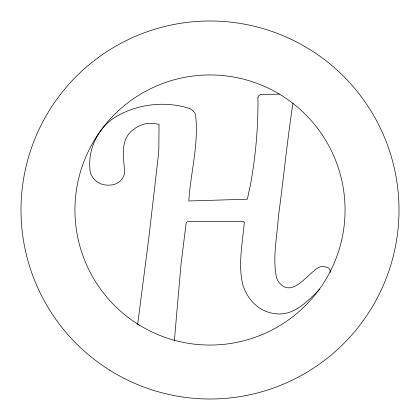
<?xml version="1.0" encoding="UTF-8"?>
<svg xmlns="http://www.w3.org/2000/svg" width="420" height="420" viewBox="0 0 420 420"><rect width="100%" height="100%" fill="white"/><g stroke="black" fill="none" stroke-linecap="round" stroke-linejoin="round"><path stroke-width="0.63" d="M174.374 340.625L181.057 263.912L186.034 223.981A3.853 3.853 0 0 1 186.249 222.999L186.974 221.907A2.279 2.279 0 0 1 188.312 221.571L242.855 221.393A2.625 2.625 0 0 1 244.041 222.096M137.708 324.019L148.932 236.996L158.498 154.156A175.166 175.166 0 0 0 158.834 149.058L159.054 124.367L153.368 123.365L147.567 123.428A25.085 25.085 0 0 0 144.338 124.021L138.248 126.362A30.03 30.03 0 0 0 132.778 130.042C120.414 139.571 123.375 155.935 124.462 169.454C125.748 177.77 118.545 184.816 110.439 185.052A21.189 21.189 0 0 1 105.273 184.968C99.535 184.291 94.306 180.716 91.633 175.597A25.809 25.809 0 0 1 90.573 173.486C89.056 165.648 89.513 157.484 91.565 149.788A58.238 58.238 0 0 1 96.322 137.676L99.724 132.048L103.772 126.84A52.731 52.731 0 0 1 112.854 118.645C135.014 104.155 164.32 100.359 189.494 108.46M319.835 289.107C307.708 301.035 294.021 316.223 275.273 313.688A36.655 36.655 0 0 1 266.527 311.588C257.728 308.364 250.724 301.355 246.335 293.197A48.636 48.636 0 0 1 242.755 284.765C237.977 264.39 242.482 243.128 244.325 222.658A1.465 1.465 0 0 0 244.088 222.185L244.025 222.107M279.394 94.085L260.484 94.715M330.325 272.491L329.968 270.102L329.117 268.485A3.512 3.512 0 0 0 328.377 267.829L324.649 266.732A26.87 26.87 0 0 0 323.594 266.627L321.08 266.674A8.117 8.117 0 0 0 319.352 267.125C307.461 273.215 292.551 298.746 279.106 282.539A19.226 19.226 0 0 1 277.457 279.862A18.611 18.611 0 0 1 276.518 277.673C272.354 257.586 277.111 236.707 278.407 216.515C283.542 178.93 287.154 141.094 292.882 103.609A32.198 32.198 0 0 1 293.013 103.079M139.246 325.211A91.597 91.597 0 0 1 137.681 324.062M189.488 108.47A13.424 13.424 0 0 1 193.148 110.975L194.428 112.497A9.03 9.03 0 0 1 195.515 114.608C199.07 143.593 190.669 172.19 188.8 200.986L247.338 199.196L250.462 184.643A456.64 456.64 0 0 0 257.954 97.393M257.938 97.382A3.596 3.596 0 0 1 260.458 94.642M109.688 370.183A189 189 0 0 0 398.879 216.783A189 189 0 0 0 121.433 43.034A189 189 0 0 0 109.688 370.183M137.146 323.72A135.056 135.056 0 0 0 344.915 216.232A135.056 135.056 0 0 0 147.94 90.048A135.056 135.056 0 0 0 137.146 323.72"/></g></svg>
